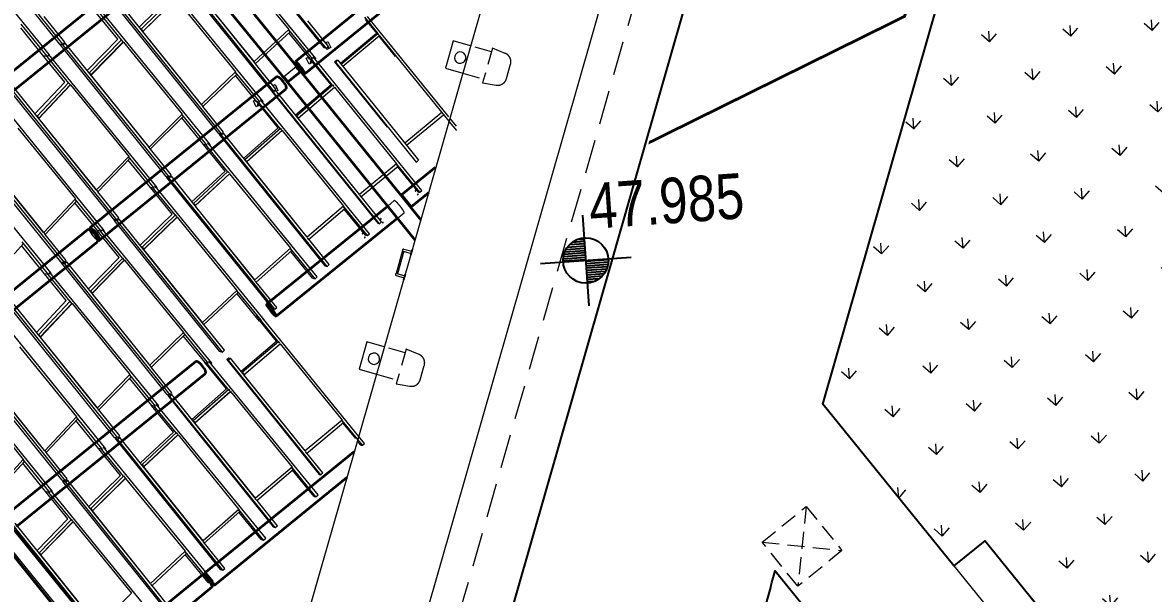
# Model space of a CAD drawing. Header units: millimetres. Extents: x 834681283 to 835686922, y 817551134 to 819407044.
# Drawn here: x 835303174 to 835323092, y 818127404 to 818137454 of the extents above; entities that cross this region are included whole.
import ezdxf
from ezdxf.enums import TextEntityAlignment as Align
from ezdxf.xclip import XClip

# ---------------------------------------------------------------- set-up
doc = ezdxf.new("R2010")
doc.units = ezdxf.units.MM
doc.header["$LTSCALE"] = 1200
doc.header["$MEASUREMENT"] = 0
doc.header["$XCLIPFRAME"] = 0
for name, pattern in [('P01-MAGP-EVA-GREENERY$0$DOT', [0.25, 0, -0.25]), ('P01-MAGP-EVA-GREENERY$0$HIDDEN', [0.375, 0.25, -0.125]), ('P01-MAGP-EVA-GREENERY$0$HIDDEN2', [0.1875, 0.125, -0.0625]), ('P01-MAGP-P-RF$0$HIDDEN2', [0.1875, 0.125, -0.0625]), ('P01-MAGP-P-RF$0$P01-MBDR-P-B1$0$FDA(cad v 2007)$0$HIDDENX2', [0.75, 0.5, -0.25]), ('P01-MAGP-P-RF$0$P01_MS_01_N1-FloorPlan-PART2OFUPPERROOFSETTINGOUT$0$BH DASHED2', [3, 2, -1]), ('P01-MAGP-P-RF$0$PHANTOM', [2.5, 1.25, -0.25, 0.25, -0.25, 0.25, -0.25])]:
    doc.linetypes.add(name, pattern=pattern)
doc.layers.get('Defpoints').update_dxf_attribs({"color": 15})
for name, color, linetype, lineweight in [('AR-PLANT_AR_BS_MI_', 9, 'Continuous', 25), ('P01-MAAN-P-EVA$0$AR-F-LEV_AR_BS_', 4, 'Continuous', 25), ('P01-MAGP-EVA-GREENERY$0$A-WALL', 7, 'Continuous', 5), ('P01-MAGP-EVA-GREENERY$0$AC-DUCT', 8, 'P01-MAGP-EVA-GREENERY$0$HIDDEN2', 13), ('P01-MAGP-EVA-GREENERY$0$AR-FURN_AR_', 9, 'Continuous', 13), ('P01-MAGP-EVA-GREENERY$0$AR-HATCH_AR_', 8, 'Continuous', 13), ('P01-MAGP-EVA-GREENERY$0$DR-FLD', 8, 'Continuous', 25), ('P01-MAGP-P-RF$0$A-GENM', 253, 'Continuous', 13), ('P01-MAGP-P-RF$0$AR-PLANT_AR_BS_MI_', 4, 'Continuous', 25), ('P01-MAGP-P-RF$0$AR-ROOF_AR_BS_MI_', 3, 'Continuous', 18), ('P01-MAGP-P-RF$0$AR-STAIR_AR_BS_MI_', 253, 'Continuous', 18), ('P01-MAGP-P-RF$0$MMH053__', 253, 'P01-MAGP-P-RF$0$PHANTOM', 40), ('P01-MAGP-P-RF$0$P01_MS_01_N1-FloorPlan-PART2OFUPPERROOFSETTINGOUT$0$S-BEAM', 253, 'Continuous', 35), ('P01-MAGP-P-RF$0$P01_MS_01_N1-FloorPlan-PART2OFUPPERROOFSETTINGOUT$0$S-BEAM-HIDN', 253, 'P01-MAGP-P-RF$0$P01_MS_01_N1-FloorPlan-PART2OFUPPERROOFSETTINGOUT$0$BH DASHED2', 18), ('P01-MAGP-P-RF$0$ROOF MESH HALF TONE$0$A-GENM', 253, 'Continuous', 9), ('P01-MAGP-P-RF$0$ROOF MESH HALF TONE$0$A-GLAZ', 253, 'Continuous', 9)]:
    doc.layers.add(name, color=color, linetype=linetype, lineweight=lineweight)
doc.layers.add('P01-MAGP-EVA-GREENERY$0$AR-LANDS_AR_MI_', color=9, linetype='Continuous')
doc.layers.add('P01-MAGP-EVA-GREENERY$0$SURFACE CHANNEL', color=8, linetype='Continuous')
doc.styles.add('P01-MAAN-P-EVA$0$RLP-SIMPLEX', font='simplex.shx', dxfattribs={"width": 0.8})
doc.styles.add('P01-MAAN-P-EVA$0$Style-Arial', font='arial.ttf')
pattern_1 = [(93.9989672, (0, 2e-22), (-766.7729181, 666.56979518), [190.5, -1246.3409792]), (48.9989672, (0, 2e-22), (-766.7729182, 666.5697953), [190.5, -825.5]), (138.9989672, (0, 2e-22), (-666.5697953, -766.7729182), [190.5, -825.5])]

# ---------------------------------------------------------------- blocks, each defined once
blk = doc.blocks.new('P01-MAGP-P-RF$0$P01_MS_01_N1-FloorPlan-PART2OFUPPERROOFSETTINGOUT$0$Circular Hollow Sections - CHS273x10_PSB97-8462763-PART 2 OF  UPPER ROOF SETTING OUT')
at = {"layer": 'P01-MAGP-P-RF$0$P01_MS_01_N1-FloorPlan-PART2OFUPPERROOFSETTINGOUT$0$S-BEAM'}
for p, q in [((80061, 37392), (76589, 34961)), ((76746, 34737), (80217, 37168))]:
    blk.add_line(p, q, dxfattribs=at)
for centre, major_axis, start_param, end_param in [((80139, 37280), (-78, 112), 3.141593, 6.283185), ((76667, 34849), (-78, 112), 0, 3.141593), ((76667, 34849), (-73, 104), 0, 3.141593), ((76667, 34849), (-78, 112), 3.141593, 6.283185), ((76667, 34849), (-73, 104), 3.141593, 6.283185)]:
    blk.add_ellipse(centre, major_axis=major_axis, ratio=0.360645, start_param=start_param, end_param=end_param, dxfattribs=at)
blk = doc.blocks.new('P01-MAGP-P-RF$0$P01_MS_01_N1-FloorPlan-PART2OFUPPERROOFSETTINGOUT$0$Circular Hollow Sections - CHS273x10_PSB97-8462145-PART 2 OF  UPPER ROOF SETTING OUT')
at = {"layer": 'P01-MAGP-P-RF$0$P01_MS_01_N1-FloorPlan-PART2OFUPPERROOFSETTINGOUT$0$S-BEAM'}
for p, q in [((81656, 31189), (79994, 30021)), ((80151, 29797), (81813, 30966))]:
    blk.add_line(p, q, dxfattribs=at)
for centre, major_axis, start_param, end_param in [((81734, 31077), (-78, 112), 3.141593, 6.283185), ((80072, 29909), (-78, 112), 0, 3.141593), ((80072, 29909), (-73, 103), 0, 3.141593), ((80072, 29909), (-78, 112), 3.141593, 6.283185), ((80072, 29909), (-73, 103), 3.141593, 6.283185)]:
    blk.add_ellipse(centre, major_axis=major_axis, ratio=0.162265, start_param=start_param, end_param=end_param, dxfattribs=at)
blk = doc.blocks.new('P01-MAGP-P-RF$0$P01_MS_01_N1-FloorPlan-PART2OFUPPERROOFSETTINGOUT$0$Circular Hollow Sections - CHS273x10_PSB97-8462762-PART 2 OF  UPPER ROOF SETTING OUT')
at = {"layer": 'P01-MAGP-P-RF$0$P01_MS_01_N1-FloorPlan-PART2OFUPPERROOFSETTINGOUT$0$S-BEAM'}
for p, q in [((83568, 39847), (80098, 37418)), ((80254, 37194), (83724, 39624))]:
    blk.add_line(p, q, dxfattribs=at)
for centre, major_axis, start_param, end_param in [((83646, 39736), (-78, 112), 3.141593, 6.283185), ((80176, 37306), (-78, 112), 0, 0.538017), ((80176, 37306), (-73, 104), 0, 0.485067), ((80176, 37306), (-78, 112), 3.141593, 6.283185), ((80176, 37306), (-73, 104), 3.141593, 6.283185), ((80176, 37306), (-73, 104), 2.656526, 3.141593), ((80176, 37306), (-78, 112), 2.603575, 3.141593)]:
    blk.add_ellipse(centre, major_axis=major_axis, ratio=0.286371, start_param=start_param, end_param=end_param, dxfattribs=at)
at = {"layer": 'P01-MAGP-P-RF$0$P01_MS_01_N1-FloorPlan-PART2OFUPPERROOFSETTINGOUT$0$S-BEAM-HIDN'}
for major_axis, start_param, end_param in [((-78, 112), 0.538382, 2.603211), ((-73, 104), 0.485461, 2.656132)]:
    blk.add_ellipse((80176, 37306), major_axis=major_axis, ratio=0.286371, start_param=start_param, end_param=end_param, dxfattribs=at)
blk = doc.blocks.new('P01-MAGP-P-RF$0$P01_MS_01_N1-FloorPlan-PART2OFUPPERROOFSETTINGOUT$0$Circular Hollow Sections - CHS273x10_PSB97-8462802-PART 2 OF  UPPER ROOF SETTING OUT')
at = {"layer": 'P01-MAGP-P-RF$0$P01_MS_01_N1-FloorPlan-PART2OFUPPERROOFSETTINGOUT$0$S-BEAM'}
for p, q in [((81843, 42302), (78372, 39872)), ((78529, 39648), (81999, 42078))]:
    blk.add_line(p, q, dxfattribs=at)
for centre, major_axis, start_param, end_param in [((81921, 42190), (-78, 112), 3.141593, 6.283185), ((78451, 39760), (-78, 112), 0, 0.348256), ((78451, 39760), (-73, 104), 0, 0.256199), ((78451, 39760), (-78, 112), 3.141593, 6.283185), ((78451, 39760), (-73, 104), 3.141593, 6.283185), ((78451, 39760), (-78, 112), 2.793336, 3.141593), ((78451, 39760), (-73, 104), 2.885393, 3.141593)]:
    blk.add_ellipse(centre, major_axis=major_axis, ratio=0.343335, start_param=start_param, end_param=end_param, dxfattribs=at)
at = {"layer": 'P01-MAGP-P-RF$0$P01_MS_01_N1-FloorPlan-PART2OFUPPERROOFSETTINGOUT$0$S-BEAM-HIDN'}
for major_axis, start_param, end_param in [((-78, 112), 0.348621, 2.792972), ((-73, 104), 0.256593, 2.885)]:
    blk.add_ellipse((78451, 39760), major_axis=major_axis, ratio=0.343335, start_param=start_param, end_param=end_param, dxfattribs=at)
blk = doc.blocks.new('P01-MAGP-P-RF$0$ROOF MESH HALF TONE')
at = {"layer": 'P01-MAGP-P-RF$0$ROOF MESH HALF TONE$0$A-GENM', "lineweight": 5}
for p, q in [((84470, 40386), (84515, 40404)), ((84487, 40269), (84479, 40289)), ((84558, 40298), (84487, 40269)), ((84515, 40404), (84558, 40298)), ((84114, 40140), (84156, 40156)), ((84156, 40033), (84114, 40140)), ((84223, 40060), (84156, 40033)), ((83495, 39701), (83532, 39715)), ((83532, 39715), (83572, 39608)), ((83134, 39453), (83169, 39467)), ((83173, 39346), (83134, 39453)), ((83572, 39608), (83546, 39598)), ((83237, 39370), (83173, 39346))]:
    blk.add_line(p, q, dxfattribs=at)
for centre, start, end in [((84487, 40372), 112.3062, 187.3062), ((84487, 40372), 292.3062, 112.3062), ((84487, 40372), 247.3062, 292.3062), ((84515, 40301), 112.3062, 292.3062), ((84515, 40301), 292.3062, 112.3062), ((84156, 40136), 111.6155, 291.6155), ((84156, 40136), 291.6155, 111.6155), ((84184, 40065), 111.6155, 291.6155), ((84184, 40065), 291.6155, 111.6155), ((83503, 39683), 335.9517, 95.9517), ((83176, 39449), 110.3602, 290.3602), ((83176, 39449), 65.3602, 110.3602), ((83176, 39449), 290.3602, 5.3602), ((83530, 39612), 5.9517, 110.9517), ((83202, 39377), 110.3602, 290.3602), ((83202, 39377), 290.3602, 110.3602), ((85869, 37676), 117.7479, 297.7479), ((85869, 37676), 297.7479, 117.7479), ((85905, 37609), 117.7479, 297.7479), ((85905, 37609), 297.7479, 117.7479), ((85225, 37225), 115.9832, 295.9832), ((85225, 37225), 295.9832, 115.9832), ((85258, 37157), 115.9832, 295.9832), ((85258, 37157), 295.9832, 115.9832), ((84889, 36989), 114.9838, 294.9838), ((84889, 36989), 294.9838, 114.9838), ((84921, 36919), 114.9838, 294.9838), ((84921, 36919), 294.9838, 114.9838)]:
    blk.add_arc(centre, 6.35, start, end, dxfattribs=at)
at = {"layer": 'P01-MAGP-P-RF$0$ROOF MESH HALF TONE$0$A-GLAZ', "lineweight": 5}
for p, q in [((78078, 43147), (79789, 40697)), ((79855, 40684), (78144, 43135)), ((79606, 40513), (77878, 42975)), ((82738, 42742), (84435, 40303)), ((84478, 40288), (82782, 42727)), ((84281, 40119), (82535, 42596)), ((81759, 42054), (83455, 39616)), ((83505, 39600), (81810, 42038)), ((83186, 40144), (81848, 42069)), ((82875, 42034), (83842, 40662)), ((83300, 39429), (81555, 41904)), ((83191, 40143), (82240, 41510)), ((80779, 41368), (82476, 38929)), ((82533, 38912), (80836, 41351)), ((82211, 39458), (80873, 41383)), ((81810, 41396), (81217, 40888)), ((81247, 40850), (81868, 41383)), ((81893, 41342), (81272, 40809)), ((81277, 40808), (81898, 41341)), ((81898, 41341), (82852, 39986)), ((79564, 40492), (79145, 41088)), ((79890, 40716), (79557, 41194)), ((80826, 40704), (80479, 41196)), ((80887, 40688), (80540, 41181)), ((82317, 38739), (80576, 41212)), ((79504, 40492), (79133, 41021)), ((81243, 40851), (81247, 40850)), ((81247, 40850), (81274, 40811)), ((79789, 40697), (79855, 40684)), ((79798, 40683), (79810, 40693)), ((79798, 40683), (81498, 38240)), ((79860, 40666), (79798, 40683)), ((79855, 40684), (79890, 40716)), ((79896, 40697), (79860, 40666)), ((81560, 38224), (79860, 40666)), ((79876, 40703), (79896, 40697)), ((81236, 38773), (79896, 40697)), ((80826, 40704), (80249, 40191)), ((80281, 40149), (80889, 40690)), ((80914, 40650), (80306, 40109)), ((80311, 40108), (80919, 40648)), ((80915, 40651), (80889, 40690)), ((80914, 40650), (80915, 40651)), ((80914, 40650), (80919, 40648)), ((80919, 40648), (81862, 39309)), ((81274, 40811), (81270, 40812)), ((81277, 40808), (81272, 40809)), ((82216, 39457), (81277, 40808)), ((83842, 40662), (83191, 40143)), ((83863, 40622), (83837, 40658)), ((84225, 40114), (83840, 40660)), ((84517, 40318), (84189, 40791)), ((85185, 40790), (85400, 40485)), ((85198, 40746), (85381, 40486)), ((86549, 38934), (85242, 40796)), ((79561, 40489), (79496, 40504)), ((79841, 40013), (79504, 40492)), ((79596, 40521), (79561, 40489)), ((79907, 39997), (79561, 40489)), ((81333, 38051), (79596, 40521)), ((79604, 40510), (79606, 40513)), ((83211, 40103), (83863, 40622)), ((84179, 40124), (83840, 40604)), ((85376, 40486), (84708, 40004)), ((84717, 39992), (85400, 40485)), ((85428, 40444), (84745, 39951)), ((85399, 40485), (85376, 40486)), ((85428, 40444), (85400, 40485)), ((85416, 40435), (85679, 40061)), ((85416, 40435), (85680, 40060)), ((85428, 40444), (86541, 38860)), ((84435, 40303), (84478, 40288)), ((84478, 40288), (84517, 40318)), ((80277, 40150), (80281, 40149)), ((80281, 40149), (80307, 40111)), ((80307, 40111), (80304, 40111)), ((80311, 40108), (80306, 40109)), ((81241, 38771), (80311, 40108)), ((83183, 40142), (83186, 40144)), ((83191, 40143), (83186, 40144)), ((83186, 40137), (83211, 40103)), ((83543, 39631), (83214, 40105)), ((84517, 39643), (84178, 40124)), ((84202, 40118), (84178, 40124)), ((84215, 40128), (84202, 40118)), ((84542, 39634), (84202, 40118)), ((84242, 40147), (84232, 40140)), ((85984, 37673), (84242, 40147)), ((84269, 40109), (84281, 40119)), ((84604, 40040), (84644, 40069)), ((84626, 40035), (84604, 40040)), ((84604, 40040), (85449, 38830)), ((84666, 40064), (84626, 40035)), ((85921, 38180), (84626, 40035)), ((84644, 40069), (84666, 40064)), ((84666, 40064), (85740, 38526)), ((78816, 39997), (80521, 37552)), ((80587, 37535), (78882, 39981)), ((80261, 38087), (78918, 40013)), ((79841, 40013), (79278, 39496)), ((79312, 39450), (79908, 39998)), ((79933, 39959), (79337, 39411)), ((79343, 39410), (79939, 39958)), ((79935, 39960), (79908, 39998)), ((79933, 39959), (79935, 39960)), ((79933, 39959), (79939, 39958)), ((79939, 39958), (80872, 38630)), ((82852, 39986), (82216, 39457)), ((82236, 39418), (82873, 39946)), ((83191, 39436), (82846, 39925)), ((82873, 39946), (82848, 39982)), ((83247, 39421), (82850, 39984)), ((80348, 37363), (78616, 39829)), ((84518, 39643), (83855, 39154)), ((83872, 39140), (84548, 39638)), ((84571, 39605), (84548, 39638)), ((79312, 39450), (79338, 39413)), ((82209, 39456), (82211, 39458)), ((82216, 39457), (82211, 39458)), ((82211, 39453), (82236, 39418)), ((83263, 39457), (83253, 39450)), ((85011, 36978), (83263, 39457)), ((83455, 39616), (83505, 39600)), ((83468, 39595), (83484, 39607)), ((83468, 39595), (85169, 37153)), ((83495, 39584), (83468, 39595)), ((83535, 39614), (83495, 39584)), ((85196, 37142), (83495, 39584)), ((83505, 39600), (83543, 39631)), ((83527, 39617), (83535, 39614)), ((84881, 37682), (83535, 39614)), ((83898, 39095), (84573, 39593)), ((83901, 39099), (84573, 39595)), ((84571, 39593), (84573, 39593)), ((84573, 39593), (85571, 38175)), ((77834, 39312), (79543, 36863)), ((79612, 36847), (77903, 39296)), ((79283, 37400), (77938, 39328)), ((78958, 39267), (79884, 37950)), ((79338, 39413), (79336, 39413)), ((79343, 39410), (79337, 39411)), ((80266, 38085), (79343, 39410)), ((81862, 39309), (81241, 38771)), ((81261, 38733), (81882, 39270)), ((82203, 38748), (81853, 39245)), ((81882, 39270), (81858, 39305)), ((82267, 38728), (81860, 39306)), ((82570, 38943), (82238, 39420)), ((83533, 38950), (83190, 39437)), ((83223, 39427), (83190, 39437)), ((83235, 39436), (83223, 39427)), ((83568, 38939), (83223, 39427)), ((83290, 39419), (83300, 39429)), ((79364, 36675), (77635, 39139)), ((83865, 39141), (83872, 39140)), ((83872, 39140), (83901, 39099)), ((83901, 39099), (83893, 39100)), ((83901, 39099), (83896, 39096)), ((83898, 39095), (83896, 39096)), ((84883, 37682), (83898, 39095)), ((82476, 38929), (82533, 38912)), ((82491, 38906), (82509, 38919)), ((82491, 38906), (84186, 36469)), ((82528, 38892), (82491, 38906)), ((82568, 38922), (82528, 38892)), ((84223, 36455), (82528, 38892)), ((82533, 38912), (82570, 38943)), ((82551, 38928), (82568, 38922)), ((83907, 36995), (82568, 38922)), ((83533, 38951), (82891, 38457)), ((82912, 38435), (83573, 38943)), ((82939, 38391), (83599, 38898)), ((82940, 38395), (83598, 38900)), ((83596, 38910), (83573, 38943)), ((83596, 38899), (83599, 38898)), ((83599, 38898), (84588, 37495)), ((86430, 39018), (85740, 38526)), ((85768, 38486), (86458, 38978)), ((86549, 38848), (86662, 38687)), ((86672, 38759), (86570, 38905)), ((79289, 37399), (78371, 38715)), ((81234, 38771), (81261, 38733)), ((81241, 38771), (81236, 38773)), ((81596, 38255), (81263, 38734)), ((82548, 38257), (82202, 38748)), ((82245, 38736), (82202, 38748)), ((82255, 38744), (82245, 38736)), ((82593, 38243), (82245, 38736)), ((82283, 38767), (82272, 38758)), ((84036, 36284), (82283, 38767)), ((82308, 38731), (82317, 38739)), ((80872, 38630), (80266, 38085)), ((80286, 38048), (80892, 38593)), ((81216, 38058), (80860, 38564)), ((80892, 38593), (80868, 38627)), ((81286, 38036), (80870, 38628)), ((85740, 38526), (85768, 38486)), ((85768, 38486), (85961, 38209)), ((81560, 38224), (81596, 38255)), ((82549, 38257), (81928, 37757)), ((81954, 37728), (82598, 38247)), ((82621, 38213), (82598, 38247)), ((82905, 38437), (82912, 38435)), ((82912, 38435), (82940, 38395)), ((82940, 38395), (82933, 38397)), ((82940, 38395), (82936, 38392)), ((82939, 38391), (82936, 38392)), ((83910, 36994), (82939, 38391)), ((80259, 38085), (80286, 38048)), ((80266, 38085), (80261, 38087)), ((80622, 37568), (80287, 38049)), ((81565, 37563), (81215, 38058)), ((81266, 38044), (81215, 38058)), ((81275, 38051), (81266, 38044)), ((81618, 37547), (81266, 38044)), ((81304, 38075), (81289, 38063)), ((83059, 35591), (81304, 38075)), ((81326, 38044), (81333, 38051)), ((81498, 38240), (81560, 38224)), ((81514, 38217), (81532, 38231)), ((81514, 38217), (83204, 35783)), ((81560, 38201), (81514, 38217)), ((81599, 38231), (81560, 38201)), ((83250, 35767), (81560, 38201)), ((81577, 38239), (81599, 38231)), ((82934, 36309), (81599, 38231)), ((81981, 37689), (82622, 38205)), ((81981, 37685), (82625, 38203)), ((82621, 38204), (82625, 38203)), ((82625, 38203), (83601, 36819)), ((85571, 38175), (84883, 37682)), ((84903, 37638), (85593, 38132)), ((85593, 38132), (85566, 38171)), ((85943, 37644), (85570, 38174)), ((85920, 37650), (85585, 38126)), ((85914, 38182), (85921, 38180)), ((85921, 38180), (85961, 38209)), ((79884, 37950), (79289, 37399)), ((79309, 37362), (79903, 37912)), ((80231, 37367), (79869, 37881)), ((79903, 37912), (79880, 37946)), ((80304, 37344), (79881, 37947)), ((81947, 37730), (81954, 37728)), ((81954, 37728), (81981, 37689)), ((81981, 37689), (81974, 37690)), ((81981, 37689), (81977, 37686)), ((81981, 37685), (81977, 37686)), ((82937, 36308), (81981, 37685)), ((84880, 37671), (84903, 37638)), ((84883, 37682), (84881, 37682)), ((85920, 37650), (85943, 37644)), ((85943, 37644), (85984, 37673)), ((80521, 37552), (80587, 37535)), ((80536, 37529), (80554, 37544)), ((80536, 37529), (82224, 35097)), ((80590, 37512), (80536, 37529)), ((80587, 37535), (80622, 37568)), ((80628, 37543), (80590, 37512)), ((82278, 35080), (80590, 37512)), ((80604, 37551), (80628, 37543)), ((81960, 35624), (80628, 37543)), ((81565, 37563), (80966, 37056)), ((80995, 37020), (81621, 37550)), ((81022, 36982), (81645, 37508)), ((81024, 36978), (81649, 37507)), ((81645, 37517), (81621, 37550)), ((81645, 37508), (81649, 37507)), ((81649, 37507), (82611, 36146)), ((84588, 37495), (83910, 36994)), ((83930, 36951), (84609, 37453)), ((84609, 37453), (84583, 37491)), ((84972, 36948), (84588, 37492)), ((85236, 37172), (84909, 37642)), ((79321, 36654), (78894, 37264)), ((78916, 37230), (78894, 37262)), ((79289, 37399), (79283, 37400)), ((79283, 37399), (79309, 37362)), ((79647, 36880), (79310, 37362)), ((80581, 36869), (80230, 37367)), ((80288, 37351), (80230, 37367)), ((80295, 37357), (80288, 37351)), ((80641, 36852), (80288, 37351)), ((80325, 37383), (80304, 37365)), ((82078, 34901), (80325, 37383)), ((80342, 37358), (80348, 37363)), ((84938, 36958), (84596, 37443)), ((78330, 36675), (78916, 37230)), ((79247, 36675), (78881, 37197)), ((85169, 37153), (85196, 37142)), ((85196, 37142), (85236, 37172)), ((79543, 36863), (79612, 36847)), ((79557, 36843), (79572, 36856)), ((79612, 36847), (79647, 36880)), ((79654, 36856), (79617, 36824)), ((79630, 36863), (79654, 36856)), ((80985, 34939), (79654, 36856)), ((80582, 36869), (80002, 36355)), ((80034, 36313), (80644, 36854)), ((80668, 36820), (80644, 36854)), ((80989, 37022), (80995, 37020)), ((80995, 37020), (81022, 36982)), ((81022, 36982), (81016, 36983)), ((81022, 36982), (81019, 36979)), ((81024, 36978), (81019, 36979)), ((81964, 35623), (81024, 36978)), ((83910, 36994), (83907, 36995)), ((83907, 36984), (83930, 36951)), ((84262, 36485), (83935, 36955)), ((84938, 36958), (84972, 36948)), ((84972, 36948), (85011, 36978)), ((79599, 36175), (79247, 36675)), ((79311, 36657), (79247, 36675)), ((79316, 36662), (79311, 36657)), ((79664, 36157), (79311, 36657)), ((79347, 36690), (79319, 36664)), ((81094, 34212), (79347, 36690)), ((79359, 36672), (79364, 36675)), ((79557, 36843), (81246, 34410)), ((79617, 36824), (79557, 36843)), ((81307, 34391), (79617, 36824)), ((80061, 36275), (80668, 36813)), ((80064, 36271), (80673, 36812)), ((80668, 36813), (80673, 36812)), ((80673, 36812), (81619, 35472)), ((83601, 36819), (82937, 36308)), ((82957, 36266), (83621, 36778)), ((83621, 36778), (83596, 36815)), ((83998, 36254), (83600, 36817)), ((83955, 36266), (83603, 36764)), ((84186, 36469), (84223, 36455)), ((84223, 36455), (84262, 36485)), ((80030, 36314), (80034, 36313)), ((80034, 36313), (80061, 36275)), ((80061, 36275), (80056, 36276)), ((80061, 36275), (80059, 36273)), ((80064, 36271), (80059, 36273)), ((80990, 34938), (80064, 36271)), ((82933, 36299), (82957, 36266)), ((82937, 36308), (82934, 36309)), ((83289, 35798), (82961, 36269)), ((83955, 36266), (83998, 36254)), ((83998, 36254), (84036, 36284)), ((78575, 36158), (80269, 33721)), ((80335, 33701), (78640, 36138)), ((80009, 34254), (78676, 36171)), ((79599, 36175), (79035, 35655)), ((79070, 35609), (79666, 36159)), ((79691, 36119), (79094, 35569)), ((79100, 35568), (79696, 36117)), ((79693, 36121), (79666, 36159)), ((79691, 36119), (79693, 36121)), ((79691, 36119), (79696, 36117)), ((79696, 36117), (80627, 34798)), ((82611, 36146), (81964, 35623)), ((81983, 35582), (82631, 36105)), ((82631, 36105), (82606, 36141)), ((82969, 35575), (82608, 36087)), ((83004, 35584), (82609, 36144)), ((80109, 33524), (78369, 35996)), ((83272, 35195), (82930, 35681)), ((83204, 35783), (83250, 35767)), ((83250, 35767), (83289, 35798)), ((77591, 35474), (79293, 33031)), ((79031, 33568), (77695, 35486)), ((79066, 35609), (79070, 35609)), ((79070, 35609), (79096, 35571)), ((79096, 35571), (79092, 35572)), ((79100, 35568), (79094, 35569)), ((80014, 34252), (79100, 35568)), ((81619, 35472), (80990, 34938)), ((81638, 35433), (81614, 35468)), ((82020, 34899), (81617, 35470)), ((81959, 35616), (81983, 35582)), ((81964, 35623), (81960, 35624)), ((82316, 35111), (81987, 35585)), ((82969, 35575), (83002, 35566)), ((83245, 35202), (82986, 35570)), ((84665, 33302), (83022, 35636)), ((83055, 35589), (83059, 35591)), ((79123, 32837), (77390, 35304)), ((79362, 33011), (77660, 35453)), ((78718, 35424), (79636, 34120)), ((81009, 34898), (81638, 35433)), ((81961, 34916), (81611, 35411)), ((82224, 35097), (82278, 35080)), ((82278, 35080), (82316, 35111)), ((83246, 35202), (82586, 34715)), ((82602, 34700), (83277, 35198)), ((82629, 34656), (83302, 35154)), ((82631, 34660), (83302, 35156)), ((83300, 35164), (83277, 35198)), ((83300, 35154), (83302, 35154)), ((83302, 35154), (84301, 33735)), ((79037, 33566), (78131, 34867)), ((80982, 34936), (80985, 34939)), ((80990, 34938), (80985, 34939)), ((80985, 34932), (81009, 34898)), ((81343, 34423), (81011, 34901)), ((82304, 34428), (81959, 34916)), ((81992, 34907), (81959, 34916)), ((82006, 34917), (81992, 34907)), ((82339, 34416), (81992, 34907)), ((83784, 32454), (82031, 34937)), ((82065, 34890), (82078, 34901)), ((82346, 34942), (82386, 34971)), ((82346, 34942), (83829, 32813)), ((82374, 34933), (82346, 34942)), ((82414, 34962), (82374, 34933)), ((83856, 32804), (82374, 34933)), ((82386, 34971), (82414, 34962)), ((83612, 33241), (82414, 34962)), ((77739, 34732), (78647, 33439)), ((80627, 34798), (80014, 34252)), ((80033, 34214), (80646, 34760)), ((80972, 34228), (80616, 34733)), ((80646, 34760), (80622, 34793)), ((81041, 34204), (80624, 34795)), ((82596, 34701), (82602, 34700)), ((82602, 34700), (82631, 34660)), ((82631, 34660), (82624, 34661)), ((82631, 34660), (82626, 34657)), ((82629, 34656), (82626, 34657)), ((83614, 33241), (82629, 34656)), ((81246, 34410), (81307, 34391)), ((81265, 34382), (81286, 34397)), ((81302, 34367), (81265, 34382)), ((81265, 34382), (82955, 31948)), ((81341, 34397), (81302, 34367)), ((82992, 31934), (81302, 34367)), ((81307, 34391), (81343, 34423)), ((81322, 34404), (81341, 34397)), ((82678, 32473), (81341, 34397)), ((82305, 34429), (81662, 33935)), ((81684, 33914), (82345, 34421)), ((81710, 33869), (82370, 34375)), ((81712, 33874), (82369, 34378)), ((82367, 34389), (82345, 34421)), ((82367, 34376), (82370, 34375)), ((82370, 34375), (83361, 32972)), ((79636, 34120), (79037, 33566)), ((79056, 33530), (79655, 34083)), ((79655, 34083), (79632, 34116)), ((80060, 33510), (79633, 34117)), ((80007, 34252), (80033, 34214)), ((80014, 34252), (80009, 34254)), ((80371, 33734), (80035, 34216)), ((81320, 33734), (80970, 34228)), ((81014, 34216), (80970, 34228)), ((81025, 34225), (81014, 34216)), ((81365, 33719), (81014, 34216)), ((82811, 31758), (81052, 34246)), ((81084, 34202), (81094, 34212)), ((79986, 33538), (79623, 34054)), ((81676, 33915), (81684, 33914)), ((81684, 33914), (81712, 33874)), ((81712, 33874), (81704, 33875)), ((81712, 33874), (81707, 33870)), ((81710, 33869), (81707, 33870)), ((82680, 32472), (81710, 33869)), ((80269, 33721), (80335, 33701)), ((80289, 33692), (80310, 33709)), ((80289, 33692), (81973, 31264)), ((80336, 33675), (80289, 33692)), ((80335, 33701), (80371, 33734)), ((80374, 33705), (80336, 33675)), ((82020, 31246), (80336, 33675)), ((80350, 33714), (80374, 33705)), ((81704, 31787), (80374, 33705)), ((81321, 33734), (80702, 33233)), ((80729, 33203), (81371, 33723)), ((80756, 33164), (81395, 33681)), ((80756, 33159), (81397, 33678)), ((81393, 33691), (81371, 33723)), ((81393, 33680), (81397, 33678)), ((81397, 33678), (82373, 32297)), ((84301, 33735), (83614, 33241)), ((83635, 33197), (84323, 33692)), ((84323, 33692), (84296, 33731)), ((84625, 33273), (84301, 33732)), ((84516, 33397), (84313, 33685)), ((79030, 33567), (79056, 33530)), ((79037, 33566), (79031, 33568)), ((79397, 33043), (79057, 33531)), ((80337, 33039), (79984, 33539)), ((80036, 33523), (79984, 33539)), ((80045, 33531), (80036, 33523)), ((80391, 33021), (80036, 33523)), ((80073, 33554), (80069, 33550)), ((81834, 31065), (80073, 33554)), ((80100, 33516), (80109, 33524)), ((78647, 33439), (78058, 32880)), ((78077, 32844), (78666, 33403)), ((79001, 32847), (78633, 33371)), ((78666, 33403), (78643, 33435)), ((79079, 32817), (78644, 33436)), ((84600, 33277), (84544, 33357)), ((84600, 33277), (84625, 33273)), ((84625, 33273), (84665, 33302)), ((80721, 33205), (80729, 33203)), ((80729, 33203), (80756, 33164)), ((80756, 33164), (80749, 33166)), ((80756, 33164), (80752, 33160)), ((80756, 33159), (80752, 33160)), ((81708, 31786), (80756, 33159)), ((83614, 33241), (83612, 33241)), ((83612, 33231), (83635, 33197)), ((83897, 32833), (83640, 33201)), ((79293, 33031), (79362, 33011)), ((79311, 33004), (79330, 33020)), ((79311, 33004), (80993, 30577)), ((79366, 32985), (79311, 33004)), ((79362, 33011), (79397, 33043)), ((79404, 33016), (79366, 32985)), ((81049, 30558), (79366, 32985)), ((79377, 33025), (79404, 33016)), ((80730, 31103), (79404, 33016)), ((80338, 33039), (79741, 32529)), ((79772, 32492), (80396, 33025)), ((79799, 32453), (80419, 32982)), ((79801, 32448), (80423, 32981)), ((80419, 32992), (80396, 33025)), ((80418, 32982), (80423, 32981)), ((80423, 32981), (81382, 31626)), ((83361, 32972), (82680, 32472)), ((82699, 32429), (83381, 32929)), ((83381, 32929), (83354, 32967)), ((83745, 32424), (83361, 32968)), ((83712, 32433), (83368, 32920)), ((79356, 32343), (78999, 32848)), ((79059, 32829), (78999, 32848)), ((79066, 32835), (79059, 32829)), ((79417, 32323), (79059, 32829)), ((79095, 32861), (79084, 32851)), ((80823, 30416), (79095, 32861)), ((79116, 32831), (79123, 32837)), ((83829, 32813), (83856, 32804)), ((83856, 32804), (83897, 32833)), ((79766, 32493), (79772, 32492)), ((79772, 32492), (79799, 32453)), ((82680, 32472), (82677, 32473)), ((78330, 32318), (80015, 29889)), ((80077, 29868), (78392, 32297)), ((79754, 30419), (78429, 32328)), ((79356, 32343), (78778, 31825)), ((78813, 31781), (79420, 32326)), ((78839, 31743), (79443, 32284)), ((78842, 31739), (79449, 32283)), ((79444, 32293), (79420, 32326)), ((79444, 32285), (79449, 32283)), ((79449, 32283), (80388, 30954)), ((79799, 32453), (79793, 32455)), ((79799, 32453), (79796, 32450)), ((79801, 32448), (79796, 32450)), ((80734, 31101), (79801, 32448)), ((82373, 32297), (81708, 31786)), ((82392, 32256), (82367, 32293)), ((82773, 31728), (82372, 32295)), ((82677, 32460), (82699, 32429)), ((83031, 31963), (82705, 32433)), ((83712, 32433), (83745, 32424)), ((83745, 32424), (83784, 32454)), ((79869, 29685), (78118, 32167)), ((81726, 31744), (82392, 32256)), ((82729, 31741), (82375, 32242)), ((82955, 31948), (82992, 31934)), ((82992, 31934), (83031, 31963)), ((78808, 31783), (78813, 31781)), ((78813, 31781), (78839, 31743)), ((78839, 31743), (78834, 31745)), ((78839, 31743), (78836, 31741)), ((78842, 31739), (78836, 31741)), ((79759, 30417), (78842, 31739)), ((81708, 31786), (81704, 31787)), ((81704, 31776), (81726, 31744)), ((82058, 31277), (81732, 31748)), ((82729, 31741), (82773, 31728)), ((82773, 31728), (82811, 31758)), ((78473, 31587), (79395, 30280)), ((81382, 31626), (80734, 31101)), ((80752, 31061), (81400, 31586)), ((81400, 31586), (81376, 31621)), ((81744, 31050), (81378, 31567)), ((81797, 31034), (81379, 31624)), ((82020, 31246), (82058, 31277)), ((80734, 31101), (80730, 31103)), ((80730, 31093), (80752, 31061)), ((81973, 31264), (82020, 31246)), ((80388, 30954), (79759, 30417)), ((81086, 30589), (80757, 31064)), ((81744, 31050), (81797, 31034)), ((81797, 31034), (81834, 31065))]:
    blk.add_line(p, q, dxfattribs=at)
blk = doc.blocks.new('P01-MAGP-P-RF$0$Antenna_Mobile - Antenna_Mobile-7390933-Proposed Mesh Open Calc')
at = {"layer": 'P01-MAGP-P-RF$0$A-GENM'}
for p, q in [((82749.4, 29082.2), (82663.9, 28847.2)), ((82899.3, 29027.6), (82749.4, 29082.2)), ((82663.9, 28847.2), (82813.8, 28792.7))]:
    blk.add_line(p, q, dxfattribs=at)
at = {"layer": 'P01-MAGP-P-RF$0$A-GENM', "linetype": 'P01-MAGP-P-RF$0$HIDDEN2'}
for p, q in [((83078.3, 28962.5), (82899.3, 29027.6)), ((83089.8, 28993.9), (82981.4, 28696.1)), ((83199.6, 28939.9), (83089.8, 28993.9)), ((82813.8, 28792.7), (82992.8, 28727.5)), ((83194.5, 28717.2), (83239.4, 28840.8)), ((82981.4, 28696.1), (83100.2, 28666.9))]:
    blk.add_line(p, q, dxfattribs=at)
at = {"layer": 'P01-MAGP-P-RF$0$A-GENM'}
for start, end in [(70, 250), (250, 70)]:
    blk.add_arc((82800.7, 28930.5), 50, start, end, dxfattribs=at)
at = {"layer": 'P01-MAGP-P-RF$0$A-GENM', "linetype": 'P01-MAGP-P-RF$0$HIDDEN2'}
for centre, start, end in [((83164.2, 28868.1), 340, 63.79017), ((83119.3, 28744.6), 256.20983, 340)]:
    blk.add_arc(centre, 80, start, end, dxfattribs=at)
blk = doc.blocks.new('P01-MAGP-P-RF')
at = {"layer": 'P01-MAGP-P-RF$0$AR-PLANT_AR_BS_MI_', "lineweight": 13}
blk.add_lwpolyline([(835319975, 818155651, 0.520567), (835304583, 818174660), (835238735, 818170057, 0.414214), (835224882, 818154122), (835228069, 818108533, 0.414214), (835244004, 818094681), (835289068, 818097831, 0.315299), (835307728, 818112941)], format="xyb", close=True, dxfattribs=at)
at = {"layer": 'P01-MAGP-P-RF$0$AR-ROOF_AR_BS_MI_', "linetype": 'P01-MAGP-P-RF$0$P01-MBDR-P-B1$0$FDA(cad v 2007)$0$HIDDENX2'}
blk.add_lwpolyline([(835319139, 818155891, 0.520567), (835304643, 818173792), (835238795, 818169189, 0.414214), (835225750, 818154183), (835228937, 818108594, 0.414214), (835243943, 818095549), (835289007, 818098699, 0.315299), (835306891, 818113181)], format="xyb", close=True, dxfattribs=at)
at = {"layer": 'P01-MAGP-P-RF$0$AR-ROOF_AR_BS_MI_'}
for points in [[(835318601, 818156045, 0.520567), (835304682, 818173234), (835238834, 818168630, 0.414214), (835226309, 818154222), (835229496, 818108633, 0.414214), (835243904, 818096107), (835288968, 818099258, 0.315299), (835306353, 818113335)], [(835316678, 818156597, 0.520567), (835304822, 818171239), (835238974, 818166635, 0.414214), (835228304, 818154361), (835231491, 818108773, 0.414214), (835243765, 818098103), (835288829, 818101253, 0.315299), (835304431, 818113886)]]:
    blk.add_lwpolyline(points, format="xyb", close=True, dxfattribs=at)
at = {"layer": 'P01-MAGP-P-RF$0$AR-STAIR_AR_BS_MI_'}
for p, q in [((835309890, 818133467), (835310028, 818133428)), ((835309868, 818133439), (835309752, 818133034)), ((835309891, 818133427), (835309778, 818133031)), ((835309879, 818133431), (835310018, 818133391)), ((835309755, 818132998), (835309894, 818132959)), ((835309766, 818133035), (835309904, 818132995))]:
    blk.add_line(p, q, dxfattribs=at)
for points in [[(835310009, 818133361), (835310037, 818133458), (835310042, 818133456), (835310015, 818133360)], [(835309885, 818132929), (835309913, 818133025), (835309918, 818133023), (835309891, 818132927)]]:
    blk.add_lwpolyline(points, close=True, dxfattribs=at)
for centre in [(835309884, 818133449), (835309760, 818133017)]:
    blk.add_arc(centre, 19, 73.9991, 253.9991, dxfattribs=at)
at = {"layer": 'P01-MAGP-P-RF$0$P01_MS_01_N1-FloorPlan-PART2OFUPPERROOFSETTINGOUT$0$S-BEAM'}
for p, q in [((835311887, 818139948), (835307979, 818136769)), ((835308152, 818136557), (835311778, 818139507)), ((835308073, 818136593), (835306199, 818138907)), ((835307840, 818136404), (835305966, 818138719)), ((835308073, 818136593), (835307840, 818136404)), ((835307840, 818136404), (835308073, 818136593)), ((835310192, 818133976), (835308073, 818136593)), ((835310091, 818133624), (835307840, 818136404)), ((835310440, 818134900), (835309848, 818134422)), ((835310020, 818134209), (835310331, 818134461)), ((835309605, 818134224), (835307471, 818132497)), ((835307643, 818132285), (835309777, 818134012)), ((835306224, 818131487), (835302896, 818128792)), ((835303068, 818128580), (835306396, 818131274)), ((835309003, 818129890), (835306379, 818127757)), ((835306551, 818127545), (835308893, 818129449)), ((835304866, 818126252), (835302997, 818128560)), ((835304633, 818126063), (835302764, 818128371))]:
    blk.add_line(p, q, dxfattribs=at)
for centre, major_axis, ratio, start_param, end_param in [((835308066, 818136663), (-86, 106), 0.092406, 0, 3.141593), ((835308066, 818136663), (-86, 106), 0.092406, 3.141593, 6.283185), ((835308066, 818136663), (-79.8, 98.1), 0.092406, 0, 3.141593), ((835308066, 818136663), (-79.8, 98.1), 0.092406, 3.141593, 6.283185), ((835310526, 818134794), (-86, 106), 0.004178, 5.741696, 6.283185), ((835309934, 818134315), (-86, 106), 0.004178, 3.141593, 6.283185), ((835309934, 818134315), (-86, 106), 0.004178, 0, 0.988145), ((835309934, 818134315), (-79.6, 98.3), 0.004178, 0, 3.141593), ((835309934, 818134315), (-79.6, 98.3), 0.004178, 5.124114, 6.283185), ((835309934, 818134315), (-86, 106), 0.004178, 0.99463, 1.22229), ((835309934, 818134315), (-86, 106), 0.004178, 1.919303, 2.146962), ((835309934, 818134315), (-79.6, 98.3), 0.004178, 3.141593, 4.300664), ((835307557, 818132391), (-86, 106), 0.137806, 0.008836, 3.141593), ((835307557, 818132391), (-79.6, 98.3), 0.137806, 0, 3.141593), ((835307557, 818132391), (-86, 106), 0.137806, 3.141593, 6.283185), ((835307557, 818132391), (-79.6, 98.3), 0.137806, 3.141593, 6.283185), ((835306310, 818131381), (-86, 106), 0.302854, 3.141593, 6.283185), ((835309089, 818129784), (-86, 106), 0.086309, 5.793638, 6.283185), ((835306465, 818127651), (-86, 106), 0.086309, 0, 3.141593), ((835306465, 818127651), (-86, 106), 0.086309, 3.141593, 6.283185), ((835306465, 818127651), (-79.8, 98.2), 0.086309, 0, 3.141593), ((835306465, 818127651), (-79.8, 98.2), 0.086309, 3.141593, 6.283185)]:
    blk.add_ellipse(centre, major_axis=major_axis, ratio=ratio, start_param=start_param, end_param=end_param, dxfattribs=at)
at = {"layer": 'P01-MAGP-P-RF$0$P01_MS_01_N1-FloorPlan-PART2OFUPPERROOFSETTINGOUT$0$S-BEAM-HIDN'}
for p, q in [((835307766, 818136495), (835307999, 818136684)), ((835307989, 818136671), (835307781, 818136502)), ((835308058, 818136586), (835307989, 818136671)), ((835307781, 818136502), (835307850, 818136417)), ((835307850, 818136417), (835308058, 818136586)), ((835309721, 818134319), (835309605, 818134224)), ((835309777, 818134012), (835309893, 818134106))]:
    blk.add_line(p, q, dxfattribs=at)
for centre, major_axis, ratio, start_param, end_param in [((835309807, 818134213), (-86, 106), 0.137806, 3.141593, 6.283185), ((835309934, 818134315), (-79.6, 98.3), 0.004178, 4.868541, 4.886042), ((835309934, 818134315), (-79.6, 98.3), 0.004178, 4.538736, 4.556237)]:
    blk.add_ellipse(centre, major_axis=major_axis, ratio=ratio, start_param=start_param, end_param=end_param, dxfattribs=at)
at = {"layer": 'P01-MAGP-P-RF$0$A-GENM', "xscale": 2, "yscale": 2, "zscale": 2, "rotation": 3.998948738169371}
for p in [(835149719, 818067569), (835148199, 818062267)]:
    blk.add_blockref('P01-MAGP-P-RF$0$Antenna_Mobile - Antenna_Mobile-7390933-Proposed Mesh Open Calc', p, dxfattribs=at)
at = {"layer": 'P01-MAGP-P-RF$0$MMH053__', "rotation": 3.998948738169357}
blk.add_blockref('P01-MAGP-P-RF$0$ROOF MESH HALF TONE', (835227061, 818090920), dxfattribs=at)
at = {"layer": 'P01-MAGP-P-RF$0$P01_MS_01_N1-FloorPlan-PART2OFUPPERROOFSETTINGOUT$0$S-BEAM', "linetype": 'P01-MAGP-P-RF$0$P01_MS_01_N1-FloorPlan-PART2OFUPPERROOFSETTINGOUT$0$BH DASHED2', "lineweight": 18, "rotation": 3.998948738169357}
for name in ['P01-MAGP-P-RF$0$P01_MS_01_N1-FloorPlan-PART2OFUPPERROOFSETTINGOUT$0$Circular Hollow Sections - CHS273x10_PSB97-8462802-PART 2 OF  UPPER ROOF SETTING OUT', 'P01-MAGP-P-RF$0$P01_MS_01_N1-FloorPlan-PART2OFUPPERROOFSETTINGOUT$0$Circular Hollow Sections - CHS273x10_PSB97-8462762-PART 2 OF  UPPER ROOF SETTING OUT']:
    blk.add_blockref(name, (835227061, 818090920), dxfattribs=at)
at = {"layer": 'P01-MAGP-P-RF$0$P01_MS_01_N1-FloorPlan-PART2OFUPPERROOFSETTINGOUT$0$S-BEAM', "rotation": 3.998948738169357}
for name in ['P01-MAGP-P-RF$0$P01_MS_01_N1-FloorPlan-PART2OFUPPERROOFSETTINGOUT$0$Circular Hollow Sections - CHS273x10_PSB97-8462763-PART 2 OF  UPPER ROOF SETTING OUT', 'P01-MAGP-P-RF$0$P01_MS_01_N1-FloorPlan-PART2OFUPPERROOFSETTINGOUT$0$Circular Hollow Sections - CHS273x10_PSB97-8462145-PART 2 OF  UPPER ROOF SETTING OUT']:
    blk.add_blockref(name, (835227061, 818090920), dxfattribs=at)
blk = doc.blocks.new('P01-MAAN-P-EVA$0$LEV1')
for p, q in [((0, 2), (0, -2)), ((-2, 0), (2, 0)), ((-0.999, 0.046), (0, 0.046)), ((-0.989, 0.146), (0, 0.146)), ((-0.969, 0.246), (0, 0.246)), ((0.999, -0.046), (0, -0.046)), ((0.989, -0.146), (0, -0.146)), ((0.969, -0.246), (0, -0.246)), ((0.938, -0.346), (0, -0.346)), ((0.895, -0.446), (0, -0.446)), ((0.838, -0.546), (0, -0.546)), ((0.764, -0.646), (0, -0.646)), ((0.667, -0.746), (0, -0.746)), ((0.534, -0.846), (0, -0.846)), ((0.326, -0.946), (0, -0.946))]:
    blk.add_line(p, q)
blk.add_circle((0, 0), 1)
blk = doc.blocks.new('P01-MAAN-P-EVA$0$F-LEV')
for p, q in [((-0.838, 0.546), (0, 0.546)), ((-0.764, 0.646), (0, 0.646)), ((-0.667, 0.746), (0, 0.746)), ((-0.534, 0.846), (0, 0.846)), ((-0.326, 0.946), (0, 0.946)), ((-0.938, 0.346), (0, 0.346)), ((-0.895, 0.446), (0, 0.446))]:
    blk.add_line(p, q)
blk.add_blockref('P01-MAAN-P-EVA$0$LEV1', (0, 0))
at = {"style": 'P01-MAAN-P-EVA$0$RLP-SIMPLEX', "width": 0.8}
blk.add_attdef('FFL', (1.5, 1), '', height=2, dxfattribs=at)
blk = doc.blocks.new('P01-MAAN-P-EVA')
at = {"layer": 'P01-MAAN-P-EVA$0$AR-F-LEV_AR_BS_'}
ref = blk.add_blockref('P01-MAAN-P-EVA$0$F-LEV', (835313093.3, 818133265.9), dxfattribs=dict(at, xscale=399.9999999886597, yscale=400.0000000000001, zscale=399.9999999999995, rotation=3.998588288781939))
ref.add_attrib('FFL', '47.985', dxfattribs={"layer": '0', "height": 800, "rotation": 3.99859, "style": 'P01-MAAN-P-EVA$0$Style-Arial', "width": 0.8}).set_placement((835314513.6, 818134315.5), align=Align.MIDDLE)
blk = doc.blocks.new('P01-MAGP-EVA-GREENERY')
at = {"layer": 'P01-MAGP-EVA-GREENERY$0$AR-HATCH_AR_'}
h = blk.add_hatch(dxfattribs=at)
h.set_pattern_fill('GRASS', color=256, scale=40, style=0)
h.set_pattern_definition(pattern_1)
h.paths.add_polyline_path([(835331714, 818112900), (835329774, 818115296), (835330318, 818115736), (835327549, 818119156), (835327005, 818118715), (835326061, 818119881), (835326605, 818120321), (835323836, 818123741), (835323292, 818123301), (835322348, 818124466), (835322892, 818124907), (835320123, 818128326), (835319579, 818127886), (835317272, 818130735), (835321815, 818146577), (835331913, 818134106), (835331560, 818125594)])
h = blk.add_hatch(dxfattribs=at)
h.set_pattern_fill('GRASS', color=256, scale=40, style=0)
h.set_pattern_definition(pattern_1)
edge = h.paths.add_edge_path()
edge.add_line((835325018, 818117196), (835331847, 818108740))
edge.add_line((835331847, 818108740), (835332214, 818103230))
edge.add_line((835332214, 818103230), (835326070, 818102800))
edge.add_line((835326070, 818102800), (835323607, 818105846))
edge.add_line((835323607, 818105846), (835324153, 818106289))
edge.add_line((835324153, 818106289), (835321385, 818109708))
edge.add_line((835321385, 818109708), (835320840, 818109267))
edge.add_line((835320840, 818109267), (835319897, 818110434))
edge.add_line((835319897, 818110434), (835320441, 818110874))
edge.add_line((835320441, 818110874), (835317672, 818114293))
edge.add_line((835317672, 818114293), (835317130, 818113855))
edge.add_line((835317130, 818113855), (835314667, 818116901))
edge.add_arc((835364605, 818114410), 50000, 164.466, 177.1448, ccw=False)
edge.add_line((835316431, 818127801), (835323689, 818118837))
edge.add_line((835323689, 818118837), (835323151, 818118401))
edge.add_line((835323151, 818118401), (835324479, 818116760))
edge.add_line((835324479, 818116760), (835325018, 818117196))
at = {"layer": 'P01-MAGP-EVA-GREENERY$0$A-WALL', "linetype": 'P01-MAGP-EVA-GREENERY$0$HIDDEN', "const_width": 50}
blk.add_lwpolyline([(835274089, 818171947), (835273241, 818184080), (835288739, 818185816), (835283325, 818196483), (835284865, 818198112), (835310688, 818199918), (835323478, 818175610), (835328743, 818162997), (835327742, 818154343), (835316535, 818149597), (835319856, 818141558), (835318710, 818137564), (835313438, 818134960)], dxfattribs=at)
at = {"layer": 'P01-MAGP-EVA-GREENERY$0$AC-DUCT', "ltscale": 2}
for p, q in [((835316977, 818128935), (835316829, 818127528)), ((835316200, 818128305), (835317606, 818128157))]:
    blk.add_line(p, q, dxfattribs=at)
blk.add_lwpolyline([(835316829, 818127528), (835316200, 818128305), (835316977, 818128935), (835317606, 818128157)], close=True, dxfattribs=at)
at = {"layer": 'P01-MAGP-EVA-GREENERY$0$AR-FURN_AR_'}
blk.add_lwpolyline([(835320123, 818128326), (835319579, 818127886), (835322348, 818124466), (835322892, 818124907)], close=True, dxfattribs=at)
at = {"layer": 'P01-MAGP-EVA-GREENERY$0$AR-LANDS_AR_MI_'}
blk.add_lwpolyline([(835331714, 818112900), (835329774, 818115296), (835330318, 818115736), (835327549, 818119156), (835327005, 818118715), (835326061, 818119881), (835326605, 818120321), (835323836, 818123741), (835323292, 818123301), (835322348, 818124466), (835322892, 818124907), (835320123, 818128326), (835319579, 818127886), (835317272, 818130735), (835321815, 818146577), (835331913, 818134106), (835331560, 818125594), (835331714, 818112900)], dxfattribs=at)
blk.add_lwpolyline([(835325018, 818117196), (835331847, 818108740), (835332214, 818103230), (835326070, 818102800), (835323607, 818105846), (835324153, 818106289), (835321385, 818109708), (835320840, 818109267), (835319897, 818110434), (835320441, 818110874), (835317672, 818114293), (835317130, 818113855), (835314667, 818116901, -0.055378), (835316431, 818127801), (835323689, 818118837), (835323151, 818118401), (835324479, 818116760)], format="xyb", close=True, dxfattribs=at)
at = {"layer": 'P01-MAGP-EVA-GREENERY$0$DR-FLD'}
for p, q in [((835306704, 818114922), (835314808, 818143182)), ((835307425, 818114715), (835315529, 818142975))]:
    blk.add_line(p, q, dxfattribs=at)
at = {"layer": 'P01-MAGP-EVA-GREENERY$0$DR-FLD', "linetype": 'P01-MAGP-EVA-GREENERY$0$DOT', "const_width": 750}
blk.add_lwpolyline([(835307059, 818114809, 0.012001), (835307191, 818115261), (835315169, 818143079)], format="xyb", dxfattribs=at)
at = {"layer": 'P01-MAGP-EVA-GREENERY$0$SURFACE CHANNEL', "linetype": 'P01-MAGP-EVA-GREENERY$0$HIDDEN'}
for p, q in [((835318673, 818156025), (835306425, 818113314)), ((835306810, 818113204), (835319057, 818155914))]:
    blk.add_line(p, q, dxfattribs=at)
blk = doc.blocks.new('12027_SITE')
at = {"layer": 'Defpoints'}
blk.add_lwpolyline([(835304.58267, 818174.66028), (835238.73467, 818170.05694, 0.41421356), (835224.88222, 818154.12209), (835228.06927, 818108.53336, 0.41421356), (835244.00411, 818094.6809), (835289.06814, 818097.83127, 0.3152987), (835307.72761, 818112.94085), (835319.97543, 818155.65111, 0.52056715), (835304.58267, 818174.66028)], format="xyb", close=True, dxfattribs=at)

msp = doc.modelspace()

# ---------------------------------------------------------------- linework, layer by layer
at = {"layer": 'AR-PLANT_AR_BS_MI_', "lineweight": 13}
msp.add_lwpolyline([(835319975.4, 818155651.1, 0.5205672), (835304582.7, 818174660.3), (835238734.7, 818170056.9, 0.4142136), (835224882.2, 818154122.1), (835228069.3, 818108533.4, 0.4142136), (835244004.1, 818094680.9), (835289068.1, 818097831.3, 0.3152987), (835307727.6, 818112940.9)], format="xyb", close=True, dxfattribs=at)

# ---------------------------------------------------------------- block references
ref = msp.add_blockref('12027_SITE', (0, 0), dxfattribs=dict(xscale=1000, yscale=1000, zscale=1000))
XClip(ref).set_block_clipping_path([(835171.4179906907, 818003.0079180738), (835381.5676709538, 818241.1415228392)])
ref = msp.add_blockref('P01-MAGP-EVA-GREENERY', (0, 0))
XClip(ref).set_block_clipping_path([(835304579.1843739748, 818174710.1626656055), (835305796.1658229828, 818174873.3149367571), (835307662.0338196754, 818174689.8070785999), (835310520.3633885384, 818174065.1796945333), (835313081.8681743145, 818173026.5659970045), (835315581.7919986248, 818171259.1109881401), (835317651.2761323452, 818169000.3924677372), (835319046.8494220972, 818167007.0337247849), (835320133.4085228443, 818164236.8954862356), (835320669.2049217224, 818161588.3395450115), (835320843.1778568029, 818158211.3686239719), (835320023.4914252758, 818155637.3225638866), (835307775.6753731966, 818112927.0695824623), (835307486.5656324625, 818111403.7745717764), (835306472.3023188114, 818108849.5676202774), (835303557.4701333046, 818104111.4948183298), (835299124.0129835606, 818101088.6384549141), (835297415.7114913464, 818099718.8653644323), (835294427.9237889051, 818098869.5449544191), (835299696.7221286297, 818083540.2194343805), (835299696.7221286297, 818003007.9180737734), (835381567.6709537506, 818003007.9180737734), (835381567.6709537506, 818241141.5228391886), (835171417.9906907082, 818241141.5228391886), (835171417.9906907082, 818003007.9180737734), (835299646.7221286297, 818003007.9180737734), (835299646.7221286297, 818083531.8665624857), (835294380.619469285, 818098853.34912467), (835289071.624658823, 818097781.3911836147), (835244007.6001352072, 818094631.0239012241), (835243402.3726704121, 818094599.0591453314), (835242636.0318140984, 818094583.6296563148), (835241827.5000405312, 818094619.5304664373), (835240278.7908782959, 818094803.1013474464), (835238615.9808831215, 818095198.6516088247), (835236837.1062445641, 818095894.4355551004), (835235914.8181660175, 818096333.9795084), (835235308.0351868868, 818096662.1879467964), (835233986.3356232643, 818097536.8864938021), (835232722.9095510244, 818098548.7006295919), (835231238.5995907784, 818100145.3524557352), (835230243.8710234165, 818101523.0034087896), (835229459.3735334873, 818102997.1350084543), (835228749.5628561974, 818104567.9919320345), (835228038.0088664293, 818107442.8705242872), (835228019.3892208338, 818108529.8695997), (835224832.3401603699, 818154118.6039062738), (835224786.1936964989, 818154547.7584284544), (835224773.2807815075, 818155026.8918851614), (835224783.5408297777, 818155896.203827858), (835224816.960060358, 818156261.0471076965), (835224880.3945835829, 818156930.3651428223), (835224980.8038678169, 818157693.5020338297), (835225188.099565506, 818158657.4187650681), (835225368.2602261305, 818159369.9037799835), (835225838.1759520769, 818160711.976451993), (835226139.2108690739, 818161405.4137219191), (835226545.7954304218, 818162235.3437660933), (835227243.4511545897, 818163421.3939791918), (835227831.7674248219, 818164241.3849411011), (835228201.1016024351, 818164708.4587804079), (835228901.1138991117, 818165512.9794739485), (835229693.7146910429, 818166280.4427016973), (835231339.2155919075, 818167719.4297661781), (835233198.9440969229, 818168772.0604982376), (835234724.5905447006, 818169505.6878428459), (835236291.5872612, 818169941.2428172827), (835238731.1858590841, 818170106.8148210049)])
msp.add_blockref('P01-MAGP-P-RF', (0, 0))

# ---------------------------------------------------------------- next in the draw order: block references
msp.add_blockref('P01-MAAN-P-EVA', (0, 0))

doc.saveas('drawing.dxf')
